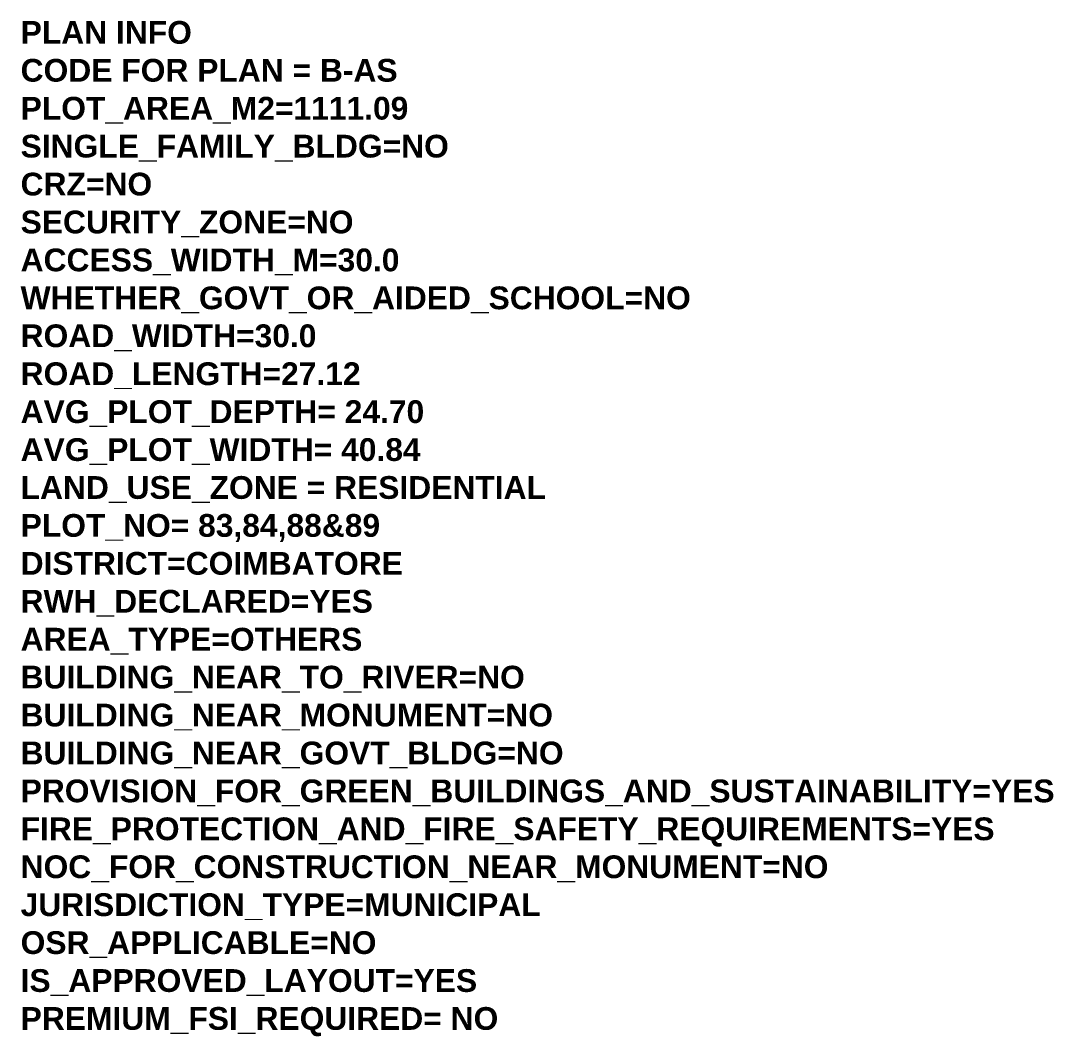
# Model space of a CAD drawing. Header units: metres. Extents: x -54 to 177, y -43 to 77.
# Drawn here: x 131.22 to 176.6, y 18.76 to 63.4 of the extents above; entities that cross this region are included whole.
import ezdxf

# ---------------------------------------------------------------- set-up
doc = ezdxf.new("R2010")
doc.units = ezdxf.units.M
doc.header["$LTSCALE"] = 2
doc.header["$MEASUREMENT"] = 0
doc.layers.add('PLAN_INFO', color=1, linetype='Continuous', plot=False)
doc.styles.get("Standard").update_dxf_attribs({"font": 'swisseb.ttf'})

msp = doc.modelspace()

# ---------------------------------------------------------------- texts
at = {"layer": 'PLAN_INFO', "insert": (131.2154, 63.3897), "char_height": 1, "width": 36.175583, "attachment_point": 1}
msp.add_mtext('PLAN INFO\\PCODE FOR PLAN = B-AS\\PPLOT_AREA_M2=1111.09\\PSINGLE_FAMILY_BLDG=NO\\PCRZ=NO\\PSECURITY_ZONE=NO\\PACCESS_WIDTH_M=30.0\\PWHETHER_GOVT_OR_AIDED_SCHOOL=NO\\PROAD_WIDTH=30.0\\PROAD_LENGTH=27.12\\PAVG_PLOT_DEPTH= 24.70\\PAVG_PLOT_WIDTH= 40.84\\PLAND_USE_ZONE = RESIDENTIAL\\PPLOT_NO= 83,84,88&89\\PDISTRICT=COIMBATORE\\PRWH_DECLARED=YES\\PAREA_TYPE=OTHERS\\PBUILDING_NEAR_TO_RIVER=NO\\PBUILDING_NEAR_MONUMENT=NO\\PBUILDING_NEAR_GOVT_BLDG=NO\\PPROVISION_FOR_GREEN_BUILDINGS_AND_SUSTAINABILITY=YES\\PFIRE_PROTECTION_AND_FIRE_SAFETY_REQUIREMENTS=YES\\PNOC_FOR_CONSTRUCTION_NEAR_MONUMENT=NO\\PJURISDICTION_TYPE=MUNICIPAL\\POSR_APPLICABLE=NO\\PIS_APPROVED_LAYOUT=YES\\PPREMIUM_FSI_REQUIRED= NO ', dxfattribs=at)

doc.saveas('drawing.dxf')
